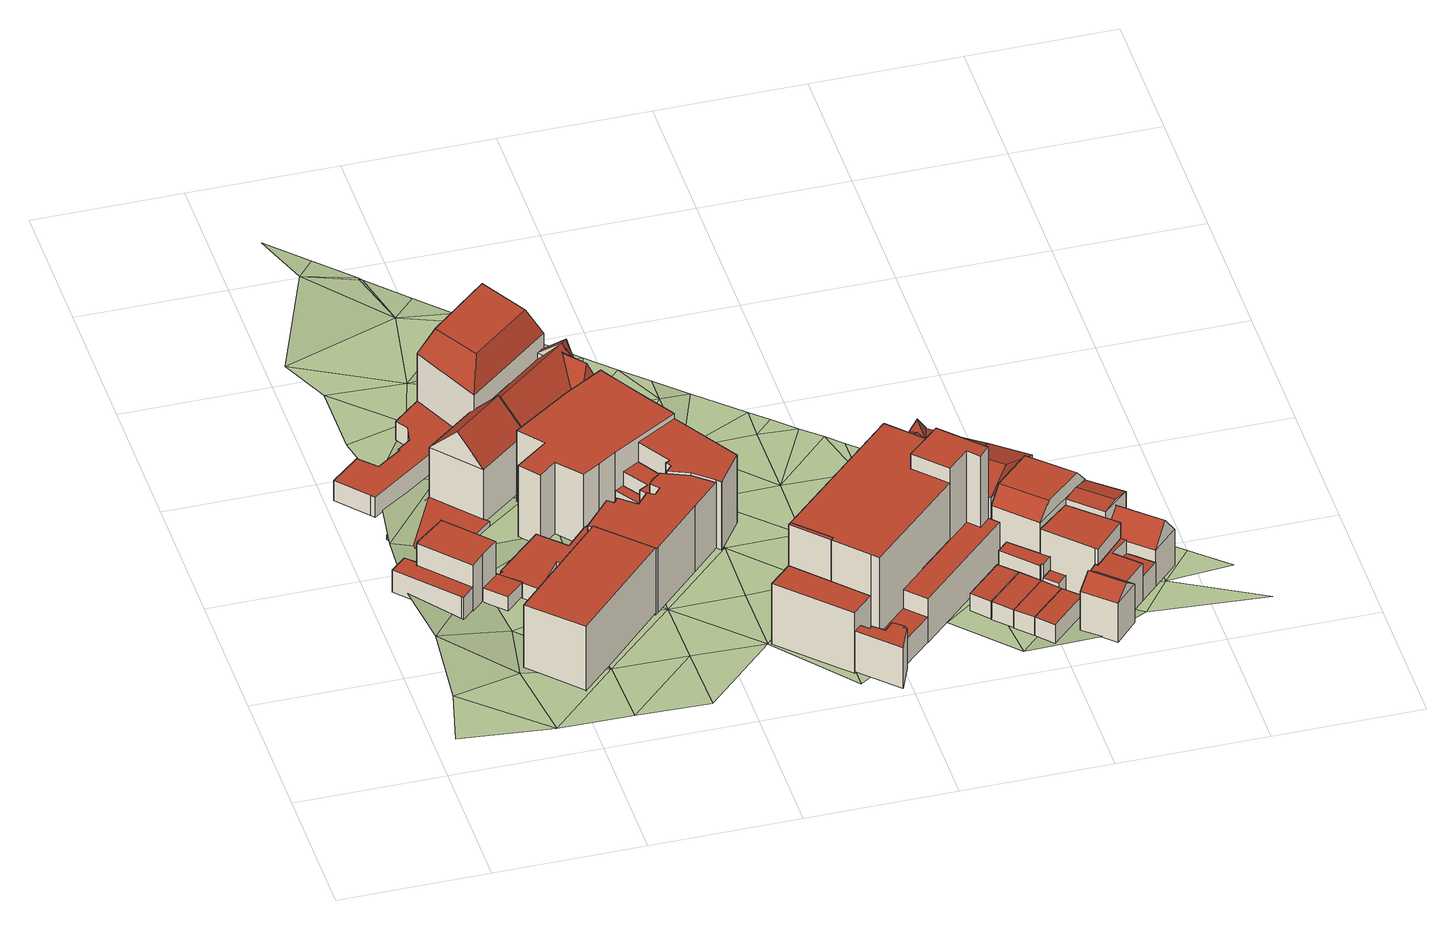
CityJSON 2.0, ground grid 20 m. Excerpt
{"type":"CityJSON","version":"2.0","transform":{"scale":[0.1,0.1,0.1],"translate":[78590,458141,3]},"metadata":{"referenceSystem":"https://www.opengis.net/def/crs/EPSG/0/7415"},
"CityObjects":{
"building1":{"type":"Building","attributes":{"validity":"0"},"children":["building1-1","building1-2","building1-3"]},
"building1-1":{"type":"BuildingPart","attributes":{"roofType":"1000","RelativeEavesHeight":7.32,"RelativeRidgeHeight":7.32,"AbsoluteEavesHeight":11.57,"AbsoluteRidgeHeight":11.57,"validity":"0"},"parents":["building1"],"geometry":[{"type":"Solid","lod":"2","boundaries":[[[[0,1,2,3]],[[1,4,5,2]],[[4,6,7,5]],[[6,8,9,7]],[[8,10,11,9]],[[10,12,13,11]],[[12,0,3,13]],[[12,10,8,6,4,1,0]],[[3,2,5,7,9,11,13]]]],"semantics":{"surfaces":[{"type":"WallSurface"},{"type":"RoofSurface","Direction":180,"Slope":90},{"type":"GroundSurface"}],"values":[[0,0,0,0,0,0,0,1,2]]}}]},
"building1-2":{"type":"BuildingPart","attributes":{"roofType":"1000","RelativeEavesHeight":3.43,"RelativeRidgeHeight":3.43,"AbsoluteEavesHeight":8.17,"AbsoluteRidgeHeight":8.17,"validity":"0"},"parents":["building1"],"geometry":[{"type":"Solid","lod":"2","boundaries":[[[[14,15,16,17]],[[15,18,19,16]],[[18,20,21,19]],[[20,22,23,21]],[[22,24,25,23]],[[24,26,27,25]],[[26,14,17,27]],[[26,24,22,20,18,15,14]],[[17,16,19,21,23,25,27]]]],"semantics":{"surfaces":[{"type":"WallSurface"},{"type":"RoofSurface","Direction":270,"Slope":90},{"type":"GroundSurface"}],"values":[[0,0,0,0,0,0,0,1,2]]}}]},
"building1-3":{"type":"BuildingPart","attributes":{"roofType":"1000","RelativeEavesHeight":2.14,"RelativeRidgeHeight":2.14,"AbsoluteEavesHeight":6.27,"AbsoluteRidgeHeight":6.27,"validity":"0"},"parents":["building1"],"geometry":[{"type":"Solid","lod":"2","boundaries":[[[[28,29,30,31]],[[29,32,33,30]],[[32,34,35,33]],[[34,36,37,35]],[[36,38,39,37]],[[38,40,41,39]],[[40,28,31,41]],[[40,38,36,34,32,29,28]],[[31,30,33,35,37,39,41]]]],"semantics":{"surfaces":[{"type":"WallSurface"},{"type":"RoofSurface","Direction":0,"Slope":90},{"type":"GroundSurface"}],"values":[[0,0,0,0,0,0,0,1,2]]}}]},
"building2":{"type":"Building","attributes":{"validity":"0"},"children":["building2-1","building2-2"]},
"building2-1":{"type":"BuildingPart","attributes":{"roofType":"1000","RelativeEavesHeight":2.53,"RelativeRidgeHeight":2.53,"AbsoluteEavesHeight":6.5,"AbsoluteRidgeHeight":6.5,"validity":"0"},"parents":["building2"],"geometry":[{"type":"Solid","lod":"2","boundaries":[[[[42,43,44,45]],[[43,46,47,44]],[[46,48,49,47]],[[48,42,45,49]],[[48,46,43,42]],[[45,44,47,49]]]],"semantics":{"surfaces":[{"type":"WallSurface"},{"type":"RoofSurface","Direction":314.76,"Slope":90},{"type":"GroundSurface"}],"values":[[0,0,0,0,1,2]]}}]},
"building2-2":{"type":"BuildingPart","attributes":{"roofType":"1000","RelativeEavesHeight":10.27,"RelativeRidgeHeight":10.27,"AbsoluteEavesHeight":13.87,"AbsoluteRidgeHeight":13.87,"validity":"0"},"parents":["building2"],"geometry":[{"type":"Solid","lod":"2","boundaries":[[[[50,51,52,53]],[[51,54,55,52]],[[54,56,57,55]],[[56,50,53,57]],[[56,54,51,50]],[[53,52,55,57]]]],"semantics":{"surfaces":[{"type":"WallSurface"},{"type":"RoofSurface","Direction":0,"Slope":90},{"type":"GroundSurface"}],"values":[[0,0,0,0,1,2]]}}]},
"building3":{"type":"Building","attributes":{"validity":"0"},"children":["building3-1","building3-2","building3-3","building3-4"]},
"building3-1":{"type":"BuildingPart","attributes":{"roofType":"1130","RelativeEavesHeight":6.35,"RelativeRidgeHeight":6.8,"AbsoluteEavesHeight":10.96,"AbsoluteRidgeHeight":11.41,"validity":"0"},"parents":["building3"],"geometry":[{"type":"Solid","lod":"2","boundaries":[[[[58,59,60,61]],[[59,62,63,60]],[[62,64,65,63]],[[64,58,61,65]],[[62,59,66]],[[58,64,67]],[[59,58,67,66]],[[64,62,66,67]],[[61,60,63,65]]]],"semantics":{"surfaces":[{"type":"WallSurface"},{"type":"RoofSurface","Direction":315.91,"Slope":29.18},{"type":"RoofSurface","Direction":224.65,"Slope":48.69},{"type":"RoofSurface","Direction":44.38,"Slope":48.68},{"type":"GroundSurface"}],"values":[[0,0,0,0,1,0,2,3,4]]}}]},
"building3-2":{"type":"BuildingPart","attributes":{"roofType":"1040","RelativeEavesHeight":11,"RelativeRidgeHeight":14.66,"AbsoluteEavesHeight":15.34,"AbsoluteRidgeHeight":19,"validity":"0"},"parents":["building3"],"geometry":[{"type":"Solid","lod":"2","boundaries":[[[[68,69,70,71]],[[69,72,73,70]],[[72,74,75,73]],[[74,68,71,75]],[[69,68,76,77]],[[72,69,77,78]],[[74,72,78,79]],[[68,74,79,76]],[[78,77,76,79]],[[71,70,73,75]]]],"semantics":{"surfaces":[{"type":"WallSurface"},{"type":"RoofSurface","Direction":140.49,"Slope":26.29},{"type":"RoofSurface","Direction":243.46,"Slope":30.8},{"type":"RoofSurface","Direction":318.82,"Slope":24.82},{"type":"RoofSurface","Direction":59.88,"Slope":24.17},{"type":"RoofSurface","Direction":240.26,"Slope":90},{"type":"GroundSurface"}],"values":[[0,0,0,0,1,2,3,4,5,6]]}}]},
"building3-3":{"type":"BuildingPart","attributes":{"roofType":"1000","RelativeEavesHeight":3.23,"RelativeRidgeHeight":3.23,"AbsoluteEavesHeight":7.82,"AbsoluteRidgeHeight":7.82,"validity":"0"},"parents":["building3"],"geometry":[{"type":"Solid","lod":"2","boundaries":[[[[80,81,82,83]],[[81,84,85,82]],[[84,86,87,85]],[[86,88,89,87]],[[88,90,91,89]],[[90,92,93,91]],[[92,94,95,93]],[[94,96,97,95]],[[96,98,99,97]],[[98,100,101,99]],[[100,102,103,101]],[[102,80,83,103]],[[102,100,98,96,94,92,90,88,86,84,81,80]],[[83,82,85,87,89,91,93,95,97,99,101,103]]]],"semantics":{"surfaces":[{"type":"WallSurface"},{"type":"RoofSurface","Direction":0,"Slope":90},{"type":"GroundSurface"}],"values":[[0,0,0,0,0,0,0,0,0,0,0,0,1,2]]}}]},
"building3-4":{"type":"BuildingPart","attributes":{"roofType":"1120","RelativeEavesHeight":6.32,"RelativeRidgeHeight":6.77,"AbsoluteEavesHeight":10.96,"AbsoluteRidgeHeight":11.41,"validity":"0"},"parents":["building3"],"geometry":[{"type":"Solid","lod":"2","boundaries":[[[[62,59,60,63]],[[59,104,105,60]],[[104,106,107,105]],[[106,62,63,107]],[[59,62,66]],[[104,59,66]],[[106,104,66]],[[62,106,66]],[[63,60,105,107]]]],"semantics":{"surfaces":[{"type":"WallSurface"},{"type":"RoofSurface","Direction":135.91,"Slope":-29.18},{"type":"RoofSurface","Direction":271.68,"Slope":50.23},{"type":"RoofSurface","Direction":315.9,"Slope":47.34},{"type":"RoofSurface","Direction":0.506,"Slope":49.85},{"type":"GroundSurface"}],"values":[[0,0,0,0,1,2,3,4,5]]}}]},
"building4":{"type":"Building","attributes":{"validity":"0"},"children":["building4-1","building4-2","building4-3","building4-4","building4-5","building4-6"]},
"building4-1":{"type":"BuildingPart","attributes":{"roofType":"1030","RelativeEavesHeight":9.18,"RelativeRidgeHeight":12.49,"AbsoluteEavesHeight":13.13,"AbsoluteRidgeHeight":16.44,"validity":"0"},"parents":["building4"],"geometry":[{"type":"Solid","lod":"2","boundaries":[[[[108,109,110,111]],[[109,112,113,110]],[[112,114,115,113]],[[114,108,111,115]],[[112,109,116]],[[108,114,117]],[[109,108,117,116]],[[114,112,116,117]],[[111,110,113,115]]]],"semantics":{"surfaces":[{"type":"WallSurface"},{"type":"RoofSurface","Direction":320.47,"Slope":48.41},{"type":"RoofSurface","Direction":120.14,"Slope":26.95},{"type":"GroundSurface"}],"values":[[0,0,0,0,0,0,1,2,3]]}}]},
"building4-2":{"type":"BuildingPart","attributes":{"roofType":"1030","RelativeEavesHeight":8.43,"RelativeRidgeHeight":12.64,"AbsoluteEavesHeight":12.23,"AbsoluteRidgeHeight":16.44,"validity":"0"},"parents":["building4"],"geometry":[{"type":"Solid","lod":"2","boundaries":[[[[118,119,120,121]],[[119,122,123,120]],[[122,124,125,123]],[[124,118,121,125]],[[122,119,126]],[[118,124,127]],[[119,118,127,126]],[[124,122,126,127]],[[121,120,123,125]]]],"semantics":{"surfaces":[{"type":"WallSurface"},{"type":"RoofSurface","Direction":141.2,"Slope":43.77},{"type":"RoofSurface","Direction":321.02,"Slope":43.77},{"type":"GroundSurface"}],"values":[[0,0,0,0,0,0,1,2,3]]}}]},
"building4-3":{"type":"BuildingPart","attributes":{"roofType":"1030","RelativeEavesHeight":8.41,"RelativeRidgeHeight":12.62,"AbsoluteEavesHeight":12.23,"AbsoluteRidgeHeight":16.44,"validity":"0"},"parents":["building4"],"geometry":[{"type":"Solid","lod":"2","boundaries":[[[[128,118,121,129]],[[118,130,131,121]],[[130,132,133,131]],[[132,128,129,133]],[[130,118,134]],[[128,132,117]],[[118,128,117,134]],[[132,130,134,117]],[[129,121,131,133]]]],"semantics":{"surfaces":[{"type":"WallSurface"},{"type":"RoofSurface","Direction":141.11,"Slope":41.23},{"type":"RoofSurface","Direction":320.75,"Slope":41.24},{"type":"GroundSurface"}],"values":[[0,0,0,0,0,0,1,2,3]]}}]},
"building4-4":{"type":"BuildingPart","attributes":{"roofType":"1000","RelativeEavesHeight":8.42,"RelativeRidgeHeight":8.42,"AbsoluteEavesHeight":12.23,"AbsoluteRidgeHeight":12.23,"validity":"0"},"parents":["building4"],"geometry":[{"type":"Solid","lod":"2","boundaries":[[[[135,136,137,138]],[[136,139,140,137]],[[139,141,142,140]],[[141,135,138,142]],[[141,139,136,135]],[[138,137,140,142]]]],"semantics":{"surfaces":[{"type":"WallSurface"},{"type":"RoofSurface","Direction":0,"Slope":90},{"type":"GroundSurface"}],"values":[[0,0,0,0,1,2]]}}]},
"building4-5":{"type":"BuildingPart","attributes":{"roofType":"1000","RelativeEavesHeight":0.661,"RelativeRidgeHeight":0.661,"AbsoluteEavesHeight":4.4,"AbsoluteRidgeHeight":4.4,"validity":"0"},"parents":["building4"],"geometry":[{"type":"Solid","lod":"2","boundaries":[[[[143,144,145,146]],[[144,147,148,145]],[[147,149,150,148]],[[149,151,152,150]],[[151,143,146,152]],[[151,149,147,144,143]],[[146,145,148,150,152]]]],"semantics":{"surfaces":[{"type":"WallSurface"},{"type":"RoofSurface","Direction":0,"Slope":90},{"type":"GroundSurface"}],"values":[[0,0,0,0,0,1,2]]}}]},
"building4-6":{"type":"BuildingPart","attributes":{"roofType":"1040","RelativeEavesHeight":8.41,"RelativeRidgeHeight":11.93,"AbsoluteEavesHeight":12.23,"AbsoluteRidgeHeight":15.76,"validity":"0"},"parents":["building4"],"geometry":[{"type":"Solid","lod":"2","boundaries":[[[[128,153,154,129]],[[153,141,142,154]],[[141,139,140,142]],[[139,128,129,140]],[[141,153,155]],[[128,139,156]],[[153,128,156,155]],[[139,141,155,156]],[[129,154,142,140]]]],"semantics":{"surfaces":[{"type":"WallSurface"},{"type":"RoofSurface","Direction":149.25,"Slope":19.3},{"type":"RoofSurface","Direction":321.29,"Slope":-46.6},{"type":"RoofSurface","Direction":51,"Slope":16.01},{"type":"RoofSurface","Direction":233.81,"Slope":31.64},{"type":"GroundSurface"}],"values":[[0,0,0,0,1,2,3,4,5]]}}]},
"building5":{"type":"Building","attributes":{"validity":"0"},"children":["building5-1","building5-2"]},
"building5-1":{"type":"BuildingPart","attributes":{"roofType":"1000","RelativeEavesHeight":10.24,"RelativeRidgeHeight":10.24,"AbsoluteEavesHeight":13.56,"AbsoluteRidgeHeight":13.56,"validity":"0"},"parents":["building5"],"geometry":[{"type":"Solid","lod":"2","boundaries":[[[[157,158,159,160]],[[158,161,162,159]],[[161,163,164,162]],[[163,165,166,164]],[[165,167,168,166]],[[167,169,170,168]],[[169,171,172,170]],[[171,173,174,172]],[[173,175,176,174]],[[175,177,178,176]],[[177,179,180,178]],[[179,181,182,180]],[[181,183,184,182]],[[183,185,186,184]],[[185,187,188,186]],[[187,189,190,188]],[[189,157,160,190]],[[189,187,185,183,181,179,177,175,173,171,169,167,165,163,161,158,157]],[[160,159,162,164,166,168,170,172,174,176,178,180,182,184,186,188,190]]]],"semantics":{"surfaces":[{"type":"WallSurface"},{"type":"RoofSurface","Direction":0,"Slope":90},{"type":"GroundSurface"}],"values":[[0,0,0,0,0,0,0,0,0,0,0,0,0,0,0,0,0,1,2]]}}]},
"building5-2":{"type":"BuildingPart","attributes":{"roofType":"1000","RelativeEavesHeight":2.95,"RelativeRidgeHeight":2.95,"AbsoluteEavesHeight":6.27,"AbsoluteRidgeHeight":6.27,"validity":"0"},"parents":["building5"],"geometry":[{"type":"Solid","lod":"2","boundaries":[[[[191,192,186,188]],[[192,193,184,186]],[[193,194,182,184]],[[194,195,180,182]],[[195,196,178,180]],[[196,197,176,178]],[[197,198,174,176]],[[198,199,200,174]],[[199,201,202,200]],[[201,203,204,202]],[[203,205,206,204]],[[205,36,207,206]],[[36,34,208,207]],[[34,32,209,208]],[[32,210,211,209]],[[210,212,213,211]],[[212,214,215,213]],[[214,216,217,215]],[[216,218,219,217]],[[218,220,221,219]],[[220,222,223,221]],[[222,224,225,223]],[[224,226,227,225]],[[226,228,229,227]],[[228,230,190,229]],[[230,191,188,190]],[[230,228,226,224,222,220,218,216,214,212,210,32,34,36,205,203,201,199,198,197,196,195,194,193,192,191]],[[188,186,184,182,180,178,176,174,200,202,204,206,207,208,209,211,213,215,217,219,221,223,225,227,229,190]]]],"semantics":{"surfaces":[{"type":"WallSurface"},{"type":"RoofSurface","Direction":0,"Slope":90},{"type":"GroundSurface"}],"values":[[0,0,0,0,0,0,0,0,0,0,0,0,0,0,0,0,0,0,0,0,0,0,0,0,0,0,1,2]]}}]},
"building6":{"type":"Building","attributes":{"roofType":"1000","RelativeEavesHeight":11.31,"RelativeRidgeHeight":11.31,"AbsoluteEavesHeight":14.66,"AbsoluteRidgeHeight":14.66,"validity":"0"},"geometry":[{"type":"Solid","lod":"2","boundaries":[[[[231,232,233,234]],[[232,235,236,233]],[[235,237,238,236]],[[237,239,240,238]],[[239,241,242,240]],[[241,243,244,242]],[[243,245,246,244]],[[245,247,248,246]],[[247,249,250,248]],[[249,251,252,250]],[[251,253,254,252]],[[253,255,256,254]],[[255,257,258,256]],[[257,231,234,258]],[[257,255,253,251,249,247,245,243,241,239,237,235,232,231]],[[234,233,236,238,240,242,244,246,248,250,252,254,256,258]]]],"semantics":{"surfaces":[{"type":"WallSurface"},{"type":"RoofSurface","Direction":0,"Slope":90},{"type":"GroundSurface"}],"values":[[0,0,0,0,0,0,0,0,0,0,0,0,0,0,1,2]]}}]},
"building7":{"type":"Building","attributes":{"validity":"0"},"children":["building7-1","building7-2","building7-3"]},
"building7-1":{"type":"BuildingPart","attributes":{"roofType":"1000","RelativeEavesHeight":5.34,"RelativeRidgeHeight":5.34,"AbsoluteEavesHeight":8.66,"AbsoluteRidgeHeight":8.66,"validity":"0"},"parents":["building7"],"geometry":[{"type":"Solid","lod":"2","boundaries":[[[[259,260,261,262]],[[260,263,264,261]],[[263,265,266,264]],[[265,259,262,266]],[[265,263,260,259]],[[262,261,264,266]]]],"semantics":{"surfaces":[{"type":"WallSurface"},{"type":"RoofSurface","Direction":0,"Slope":90},{"type":"GroundSurface"}],"values":[[0,0,0,0,1,2]]}}]},
"building7-2":{"type":"BuildingPart","attributes":{"roofType":"1000","RelativeEavesHeight":7.54,"RelativeRidgeHeight":7.54,"AbsoluteEavesHeight":10.86,"AbsoluteRidgeHeight":10.86,"validity":"0"},"parents":["building7"],"geometry":[{"type":"Solid","lod":"2","boundaries":[[[[267,268,269,270]],[[268,271,272,269]],[[271,273,274,272]],[[273,275,276,274]],[[275,277,159,276]],[[277,278,160,159]],[[278,279,261,160]],[[279,280,262,261]],[[280,281,266,262]],[[281,267,270,266]],[[281,280,279,278,277,275,273,271,268,267]],[[270,269,272,274,276,159,160,261,262,266]]]],"semantics":{"surfaces":[{"type":"WallSurface"},{"type":"RoofSurface","Direction":277.12,"Slope":90},{"type":"GroundSurface"}],"values":[[0,0,0,0,0,0,0,0,0,0,1,2]]}}]},
"building7-3":{"type":"BuildingPart","attributes":{"roofType":"1000","RelativeEavesHeight":10.63,"RelativeRidgeHeight":10.63,"AbsoluteEavesHeight":13.96,"AbsoluteRidgeHeight":13.96,"validity":"0"},"parents":["building7"],"geometry":[{"type":"Solid","lod":"2","boundaries":[[[[282,283,272,274]],[[283,284,269,272]],[[284,285,270,269]],[[285,286,287,270]],[[286,288,289,287]],[[288,290,291,289]],[[290,292,293,291]],[[292,294,164,293]],[[294,295,162,164]],[[295,296,276,162]],[[296,282,274,276]],[[296,295,294,292,290,288,286,285,284,283,282]],[[274,272,269,270,287,289,291,293,164,162,276]]]],"semantics":{"surfaces":[{"type":"WallSurface"},{"type":"RoofSurface","Direction":0,"Slope":90},{"type":"GroundSurface"}],"values":[[0,0,0,0,0,0,0,0,0,0,0,1,2]]}}]},
"building8":{"type":"Building","attributes":{"validity":"0"},"children":["building8-1","building8-2","building8-3"]},
"building8-1":{"type":"BuildingPart","attributes":{"roofType":"1000","RelativeEavesHeight":9.42,"RelativeRidgeHeight":9.42,"AbsoluteEavesHeight":12.87,"AbsoluteRidgeHeight":12.87,"validity":"0"},"parents":["building8"],"geometry":[{"type":"Solid","lod":"2","boundaries":[[[[297,298,299,300]],[[298,301,302,299]],[[301,303,304,302]],[[303,297,300,304]],[[303,301,298,297]],[[300,299,302,304]]]],"semantics":{"surfaces":[{"type":"WallSurface"},{"type":"RoofSurface","Direction":0,"Slope":90},{"type":"GroundSurface"}],"values":[[0,0,0,0,1,2]]}}]},
"building8-2":{"type":"BuildingPart","attributes":{"roofType":"1000","RelativeEavesHeight":15.97,"RelativeRidgeHeight":15.97,"AbsoluteEavesHeight":19.41,"AbsoluteRidgeHeight":19.41,"validity":"0"},"parents":["building8"],"geometry":[{"type":"Solid","lod":"2","boundaries":[[[[305,306,307,304]],[[306,308,309,307]],[[308,310,311,309]],[[310,305,304,311]],[[310,308,306,305]],[[304,307,309,311]]]],"semantics":{"surfaces":[{"type":"WallSurface"},{"type":"RoofSurface","Direction":0,"Slope":90},{"type":"GroundSurface"}],"values":[[0,0,0,0,1,2]]}}]},
"building8-3":{"type":"BuildingPart","attributes":{"roofType":"1000","RelativeEavesHeight":6.42,"RelativeRidgeHeight":6.42,"AbsoluteEavesHeight":10.1,"AbsoluteRidgeHeight":10.1,"validity":"0"},"parents":["building8"],"geometry":[{"type":"Solid","lod":"2","boundaries":[[[[312,313,314,315]],[[313,316,317,314]],[[316,318,319,317]],[[318,320,321,319]],[[320,322,323,321]],[[322,324,325,323]],[[324,326,327,325]],[[326,328,329,327]],[[328,330,331,329]],[[330,312,315,331]],[[330,328,326,324,322,320,318,316,313,312]],[[315,314,317,319,321,323,325,327,329,331]]]],"semantics":{"surfaces":[{"type":"WallSurface"},{"type":"RoofSurface","Direction":0,"Slope":90},{"type":"GroundSurface"}],"values":[[0,0,0,0,0,0,0,0,0,0,1,2]]}}]},
"building9":{"type":"Building","attributes":{"validity":"0"},"children":["building9-1","building9-2","building9-3","building9-4"]},
"building9-1":{"type":"BuildingPart","attributes":{"roofType":"1000","RelativeEavesHeight":18.17,"RelativeRidgeHeight":18.17,"AbsoluteEavesHeight":21.71,"AbsoluteRidgeHeight":21.71,"validity":"0"},"parents":["building9"],"geometry":[{"type":"Solid","lod":"2","boundaries":[[[[332,333,334,335]],[[333,336,337,334]],[[336,338,339,337]],[[338,340,341,339]],[[340,342,343,341]],[[342,344,345,343]],[[344,332,335,345]],[[344,342,340,338,336,333,332]],[[335,334,337,339,341,343,345]]]],"semantics":{"surfaces":[{"type":"WallSurface"},{"type":"RoofSurface","Direction":90,"Slope":90},{"type":"GroundSurface"}],"values":[[0,0,0,0,0,0,0,1,2]]}}]},
"building9-2":{"type":"BuildingPart","attributes":{"roofType":"1000","RelativeEavesHeight":6.87,"RelativeRidgeHeight":6.87,"AbsoluteEavesHeight":10.52,"AbsoluteRidgeHeight":10.52,"validity":"0"},"parents":["building9"],"geometry":[{"type":"Solid","lod":"2","boundaries":[[[[346,347,348,349]],[[347,350,351,348]],[[350,352,353,351]],[[352,354,355,353]],[[354,356,357,355]],[[356,358,359,357]],[[358,360,361,359]],[[360,346,349,361]],[[360,358,356,354,352,350,347,346]],[[349,348,351,353,355,357,359,361]]]],"semantics":{"surfaces":[{"type":"WallSurface"},{"type":"RoofSurface","Direction":0,"Slope":90},{"type":"GroundSurface"}],"values":[[0,0,0,0,0,0,0,0,1,2]]}}]},
"building9-3":{"type":"BuildingPart","attributes":{"roofType":"1000","RelativeEavesHeight":16.01,"RelativeRidgeHeight":16.01,"AbsoluteEavesHeight":19.41,"AbsoluteRidgeHeight":19.41,"validity":"0"},"parents":["building9"],"geometry":[{"type":"Solid","lod":"2","boundaries":[[[[362,310,311,300]],[[310,308,309,311]],[[308,306,307,309]],[[306,363,364,307]],[[363,365,366,364]],[[365,367,368,366]],[[367,369,370,368]],[[369,371,372,370]],[[371,373,374,372]],[[373,375,376,374]],[[375,377,378,376]],[[377,379,380,378]],[[379,362,300,380]],[[379,377,375,373,371,369,367,365,363,306,308,310,362]],[[300,311,309,307,364,366,368,370,372,374,376,378,380]]]],"semantics":{"surfaces":[{"type":"WallSurface"},{"type":"RoofSurface","Direction":0,"Slope":90},{"type":"GroundSurface"}],"values":[[0,0,0,0,0,0,0,0,0,0,0,0,0,1,2]]}}]},
"building9-4":{"type":"BuildingPart","attributes":{"roofType":"1000","RelativeEavesHeight":3.94,"RelativeRidgeHeight":3.94,"AbsoluteEavesHeight":7.62,"AbsoluteRidgeHeight":7.62,"validity":"0"},"parents":["building9"],"geometry":[{"type":"Solid","lod":"2","boundaries":[[[[381,382,325,383]],[[382,384,323,325]],[[384,385,386,323]],[[385,387,388,386]],[[387,381,383,388]],[[387,385,384,382,381]],[[383,325,323,386,388]]]],"semantics":{"surfaces":[{"type":"WallSurface"},{"type":"RoofSurface","Direction":0,"Slope":90},{"type":"GroundSurface"}],"values":[[0,0,0,0,0,1,2]]}}]},
"building10":{"type":"Building","attributes":{"roofType":"1000","RelativeEavesHeight":2.67,"RelativeRidgeHeight":2.67,"AbsoluteEavesHeight":6.28,"AbsoluteRidgeHeight":6.28,"validity":"0"},"geometry":[{"type":"Solid","lod":"2","boundaries":[[[[389,390,391,392]],[[390,393,394,391]],[[393,395,396,394]],[[395,389,392,396]],[[395,393,390,389]],[[392,391,394,396]]]],"semantics":{"surfaces":[{"type":"WallSurface"},{"type":"RoofSurface","Direction":0,"Slope":90},{"type":"GroundSurface"}],"values":[[0,0,0,0,1,2]]}}]},
"building11":{"type":"Building","attributes":{"roofType":"1000","RelativeEavesHeight":2.78,"RelativeRidgeHeight":2.78,"AbsoluteEavesHeight":6.29,"AbsoluteRidgeHeight":6.29,"validity":"0"},"geometry":[{"type":"Solid","lod":"2","boundaries":[[[[397,389,398,399]],[[389,395,400,398]],[[395,401,402,400]],[[401,397,399,402]],[[401,395,389,397]],[[399,398,400,402]]]],"semantics":{"surfaces":[{"type":"WallSurface"},{"type":"RoofSurface","Direction":0,"Slope":90},{"type":"GroundSurface"}],"values":[[0,0,0,0,1,2]]}}]},
"building12":{"type":"Building","attributes":{"validity":"0"},"children":["building12-1","building12-2","building12-3"]},
"building12-1":{"type":"BuildingPart","attributes":{"roofType":"1030","RelativeEavesHeight":10.46,"RelativeRidgeHeight":12.1,"AbsoluteEavesHeight":13.79,"AbsoluteRidgeHeight":15.42,"validity":"0"},"parents":["building12"],"geometry":[{"type":"Solid","lod":"2","boundaries":[[[[403,404,405,406]],[[404,407,408,405]],[[407,409,410,408]],[[409,403,406,410]],[[407,404,411]],[[403,409,412]],[[404,403,412,411]],[[409,407,411,412]],[[406,405,408,410]]]],"semantics":{"surfaces":[{"type":"WallSurface"},{"type":"RoofSurface","Direction":223.91,"Slope":68.23},{"type":"RoofSurface","Direction":39.51,"Slope":68.13},{"type":"GroundSurface"}],"values":[[0,0,0,0,0,0,1,2,3]]}}]},
"building12-2":{"type":"BuildingPart","attributes":{"roofType":"1130","RelativeEavesHeight":10.44,"RelativeRidgeHeight":12.08,"AbsoluteEavesHeight":13.79,"AbsoluteRidgeHeight":15.42,"validity":"0"},"parents":["building12"],"geometry":[{"type":"Solid","lod":"2","boundaries":[[[[404,413,414,405]],[[413,415,416,414]],[[415,407,408,416]],[[407,404,405,408]],[[415,413,417]],[[404,407,411]],[[413,404,411,417]],[[407,415,417,411]],[[405,414,416,408]]]],"semantics":{"surfaces":[{"type":"WallSurface"},{"type":"RoofSurface","Direction":315.52,"Slope":25.14},{"type":"RoofSurface","Direction":215.74,"Slope":65.71},{"type":"RoofSurface","Direction":0.941,"Slope":58.01},{"type":"GroundSurface"}],"values":[[0,0,0,0,1,0,2,3,4]]}}]},
"building12-3":{"type":"BuildingPart","attributes":{"roofType":"1130","RelativeEavesHeight":10.44,"RelativeRidgeHeight":12.08,"AbsoluteEavesHeight":13.79,"AbsoluteRidgeHeight":15.42,"validity":"0"},"parents":["building12"],"geometry":[{"type":"Solid","lod":"2","boundaries":[[[[418,407,408,419]],[[407,415,416,408]],[[415,420,421,416]],[[420,418,419,421]],[[415,407,422]],[[418,420,423]],[[407,418,423,422]],[[420,415,422,423]],[[419,408,416,421]]]],"semantics":{"surfaces":[{"type":"WallSurface"},{"type":"RoofSurface","Direction":176.08,"Slope":-68.11},{"type":"RoofSurface","Direction":91.64,"Slope":33.59},{"type":"RoofSurface","Direction":271.78,"Slope":32.81},{"type":"GroundSurface"}],"values":[[0,0,0,0,1,0,2,3,4]]}}]},
"building13":{"type":"Building","attributes":{"roofType":"1000","RelativeEavesHeight":2.85,"RelativeRidgeHeight":2.85,"AbsoluteEavesHeight":6.28,"AbsoluteRidgeHeight":6.28,"validity":"0"},"geometry":[{"type":"Solid","lod":"2","boundaries":[[[[424,397,425,426]],[[397,401,427,425]],[[401,428,429,427]],[[428,424,426,429]],[[428,401,397,424]],[[426,425,427,429]]]],"semantics":{"surfaces":[{"type":"WallSurface"},{"type":"RoofSurface","Direction":0,"Slope":90},{"type":"GroundSurface"}],"values":[[0,0,0,0,1,2]]}}]},
"building14":{"type":"Building","attributes":{"roofType":"1030","RelativeEavesHeight":10.46,"RelativeRidgeHeight":12.1,"AbsoluteEavesHeight":13.79,"AbsoluteRidgeHeight":15.42,"validity":"0"},"geometry":[{"type":"Solid","lod":"2","boundaries":[[[[430,403,406,431]],[[403,409,410,406]],[[409,432,433,410]],[[432,430,431,433]],[[409,403,412]],[[430,432,434]],[[403,430,434,412]],[[432,409,412,434]],[[431,406,410,433]]]],"semantics":{"surfaces":[{"type":"WallSurface"},{"type":"RoofSurface","Direction":223.94,"Slope":69.67},{"type":"RoofSurface","Direction":39.54,"Slope":69.56},{"type":"GroundSurface"}],"values":[[0,0,0,0,0,0,1,2,3]]}}]},
"building15":{"type":"Building","attributes":{"roofType":"1000","RelativeEavesHeight":2.85,"RelativeRidgeHeight":2.85,"AbsoluteEavesHeight":6.28,"AbsoluteRidgeHeight":6.28,"validity":"0"},"geometry":[{"type":"Solid","lod":"2","boundaries":[[[[435,424,426,436]],[[424,428,429,426]],[[428,437,438,429]],[[437,435,436,438]],[[437,428,424,435]],[[436,426,429,438]]]],"semantics":{"surfaces":[{"type":"WallSurface"},{"type":"RoofSurface","Direction":0,"Slope":90},{"type":"GroundSurface"}],"values":[[0,0,0,0,1,2]]}}]},
"building16":{"type":"Building","attributes":{"roofType":"1130","RelativeEavesHeight":10.4,"RelativeRidgeHeight":12.03,"AbsoluteEavesHeight":13.79,"AbsoluteRidgeHeight":15.42,"validity":"0"},"geometry":[{"type":"Solid","lod":"2","boundaries":[[[[432,439,440,441]],[[439,442,443,440]],[[442,430,444,443]],[[430,432,441,444]],[[442,439,445]],[[432,430,434]],[[439,432,434,445]],[[430,442,445,434]],[[441,440,443,444]]]],"semantics":{"surfaces":[{"type":"WallSurface"},{"type":"RoofSurface","Direction":136.05,"Slope":27.93},{"type":"RoofSurface","Direction":39.34,"Slope":70.97},{"type":"RoofSurface","Direction":224.1,"Slope":71.09},{"type":"GroundSurface"}],"values":[[0,0,0,0,1,0,2,3,4]]}}]},
"building17":{"type":"Building","attributes":{"validity":"0"},"children":["building17-1","building17-2","building17-3","building17-4","building17-5","building17-6"]},
"building17-1":{"type":"BuildingPart","attributes":{"roofType":"1000","RelativeEavesHeight":5.89,"RelativeRidgeHeight":5.89,"AbsoluteEavesHeight":9.12,"AbsoluteRidgeHeight":9.12,"validity":"0"},"parents":["building17"],"geometry":[{"type":"Solid","lod":"2","boundaries":[[[[446,447,448,449]],[[447,450,451,448]],[[450,452,453,451]],[[452,454,455,453]],[[454,456,457,455]],[[456,458,459,457]],[[458,460,461,459]],[[460,446,449,461]],[[460,458,456,454,452,450,447,446]],[[449,448,451,453,455,457,459,461]]]],"semantics":{"surfaces":[{"type":"WallSurface"},{"type":"RoofSurface","Direction":180,"Slope":90},{"type":"GroundSurface"}],"values":[[0,0,0,0,0,0,0,0,1,2]]}}]},
"building17-2":{"type":"BuildingPart","attributes":{"roofType":"1000","RelativeEavesHeight":8.37,"RelativeRidgeHeight":8.37,"AbsoluteEavesHeight":11.62,"AbsoluteRidgeHeight":11.62,"validity":"0"},"parents":["building17"],"geometry":[{"type":"Solid","lod":"2","boundaries":[[[[462,463,464,465]],[[463,466,467,464]],[[466,468,469,467]],[[468,470,471,469]],[[470,462,465,471]],[[470,468,466,463,462]],[[465,464,467,469,471]]]],"semantics":{"surfaces":[{"type":"WallSurface"},{"type":"RoofSurface","Direction":270,"Slope":90},{"type":"GroundSurface"}],"values":[[0,0,0,0,0,1,2]]}}]},
"building17-3":{"type":"BuildingPart","attributes":{"roofType":"1000","RelativeEavesHeight":2.32,"RelativeRidgeHeight":2.32,"AbsoluteEavesHeight":5.74,"AbsoluteRidgeHeight":5.74,"validity":"0"},"parents":["building17"],"geometry":[{"type":"Solid","lod":"2","boundaries":[[[[472,473,474,475]],[[473,476,477,474]],[[476,478,479,477]],[[478,472,475,479]],[[478,476,473,472]],[[475,474,477,479]]]],"semantics":{"surfaces":[{"type":"WallSurface"},{"type":"RoofSurface","Direction":0,"Slope":90},{"type":"GroundSurface"}],"values":[[0,0,0,0,1,2]]}}]},
"building17-4":{"type":"BuildingPart","attributes":{"roofType":"1000","RelativeEavesHeight":4.33,"RelativeRidgeHeight":4.33,"AbsoluteEavesHeight":7.84,"AbsoluteRidgeHeight":7.84,"validity":"0"},"parents":["building17"],"geometry":[{"type":"Solid","lod":"2","boundaries":[[[[480,481,482,483]],[[481,484,485,482]],[[484,486,487,485]],[[486,488,489,487]],[[488,490,491,489]],[[490,480,483,491]],[[490,488,486,484,481,480]],[[483,482,485,487,489,491]]]],"semantics":{"surfaces":[{"type":"WallSurface"},{"type":"RoofSurface","Direction":0,"Slope":90},{"type":"GroundSurface"}],"values":[[0,0,0,0,0,0,1,2]]}}]},
"building17-5":{"type":"BuildingPart","attributes":{"roofType":"1030","RelativeEavesHeight":9.35,"RelativeRidgeHeight":11.71,"AbsoluteEavesHeight":12.57,"AbsoluteRidgeHeight":14.93,"validity":"0"},"parents":["building17"],"geometry":[{"type":"Solid","lod":"2","boundaries":[[[[492,493,494,495]],[[493,496,497,494]],[[496,498,499,497]],[[498,492,495,499]],[[493,492,500,501]],[[496,493,501,502]],[[498,496,502,503]],[[492,498,503,500]],[[502,501,500,503]],[[495,494,497,499]]]],"semantics":{"surfaces":[{"type":"WallSurface"},{"type":"RoofSurface","Direction":224.46,"Slope":38.44},{"type":"RoofSurface","Direction":43.48,"Slope":38.41},{"type":"RoofSurface","Direction":0,"Slope":90},{"type":"GroundSurface"}],"values":[[0,0,0,0,1,0,2,0,3,4]]}}]},
"building17-6":{"type":"BuildingPart","attributes":{"roofType":"1030","RelativeEavesHeight":6.07,"RelativeRidgeHeight":7.83,"AbsoluteEavesHeight":9.48,"AbsoluteRidgeHeight":11.25,"validity":"0"},"parents":["building17"],"geometry":[{"type":"Solid","lod":"2","boundaries":[[[[504,505,506,507]],[[505,508,509,506]],[[508,510,511,509]],[[510,504,507,511]],[[508,505,512]],[[504,510,513]],[[505,504,513,512]],[[510,508,512,513]],[[507,506,509,511]]]],"semantics":{"surfaces":[{"type":"WallSurface"},{"type":"RoofSurface","Direction":222.8,"Slope":51.09},{"type":"RoofSurface","Direction":43.15,"Slope":51.09},{"type":"GroundSurface"}],"values":[[0,0,0,0,0,0,1,2,3]]}}]},
"building18":{"type":"Building","attributes":{"validity":"0"},"children":["building18-1","building18-2","building18-3"]},
"building18-1":{"type":"BuildingPart","attributes":{"roofType":"1030","RelativeEavesHeight":9.28,"RelativeRidgeHeight":9.72,"AbsoluteEavesHeight":12.49,"AbsoluteRidgeHeight":12.94,"validity":"0"},"parents":["building18"],"geometry":[{"type":"Solid","lod":"2","boundaries":[[[[514,515,516,517]],[[515,518,499,516]],[[518,519,520,499]],[[519,514,517,520]],[[518,515,521]],[[514,519,522]],[[515,514,522,521]],[[519,518,521,522]],[[517,516,499,520]]]],"semantics":{"surfaces":[{"type":"WallSurface"},{"type":"RoofSurface","Direction":222.53,"Slope":79.03},{"type":"RoofSurface","Direction":41.8,"Slope":79.02},{"type":"GroundSurface"}],"values":[[0,0,0,0,0,0,1,2,3]]}}]},
"building18-2":{"type":"BuildingPart","attributes":{"roofType":"1000","RelativeEavesHeight":3.81,"RelativeRidgeHeight":3.81,"AbsoluteEavesHeight":7.01,"AbsoluteRidgeHeight":7.01,"validity":"0"},"parents":["building18"],"geometry":[{"type":"Solid","lod":"2","boundaries":[[[[523,524,451,525]],[[524,526,448,451]],[[526,527,449,448]],[[527,523,525,449]],[[527,526,524,523]],[[525,451,448,449]]]],"semantics":{"surfaces":[{"type":"WallSurface"},{"type":"RoofSurface","Direction":0,"Slope":90},{"type":"GroundSurface"}],"values":[[0,0,0,0,1,2]]}}]},
"building18-3":{"type":"BuildingPart","attributes":{"roofType":"1030","RelativeEavesHeight":5.72,"RelativeRidgeHeight":8.87,"AbsoluteEavesHeight":8.89,"AbsoluteRidgeHeight":12.04,"validity":"0"},"parents":["building18"],"geometry":[{"type":"Solid","lod":"2","boundaries":[[[[528,529,517,525]],[[529,530,520,517]],[[530,531,532,520]],[[531,528,525,532]],[[530,529,533]],[[528,531,534]],[[529,528,534,533]],[[531,530,533,534]],[[525,517,520,532]]]],"semantics":{"surfaces":[{"type":"WallSurface"},{"type":"RoofSurface","Direction":222.53,"Slope":37.07},{"type":"RoofSurface","Direction":41.8,"Slope":37.05},{"type":"GroundSurface"}],"values":[[0,0,0,0,0,0,1,2,3]]}}]},
"terrain1":{"type":"TINRelief","attributes":{"validity":"0"},"geometry":[{"type":"CompositeSurface","lod":"2","boundaries":[[[535,536,537]],[[538,535,539]],[[535,537,539]],[[540,538,541]],[[538,539,542]],[[543,540,544]],[[538,542,541]],[[539,537,545]],[[540,541,544]],[[542,539,545]],[[537,546,545]],[[547,543,548]],[[543,544,548]],[[541,542,549]],[[550,547,551]],[[542,545,549]],[[552,550,551]],[[547,548,551]],[[544,541,553]],[[541,549,554]],[[555,552,556]],[[545,546,557]],[[548,544,558]],[[552,551,556]],[[541,554,553]],[[549,545,559]],[[546,560,557]],[[544,553,558]],[[561,555,562]],[[554,549,559]],[[555,556,562]],[[545,557,559]],[[563,561,564]],[[551,548,565]],[[548,558,565]],[[553,554,566]],[[561,567,564]],[[556,551,565]],[[558,553,568]],[[554,559,566]],[[561,569,567]],[[561,562,569]],[[557,560,570]],[[569,571,567]],[[559,557,570]],[[562,572,569]],[[569,572,571]],[[553,566,568]],[[562,556,573]],[[572,562,574]],[[556,575,573]],[[556,565,575]],[[558,568,576]],[[562,577,574]],[[558,578,565]],[[566,559,579]],[[559,570,580]],[[562,573,577]],[[558,576,578]],[[559,580,579]],[[568,566,581]],[[573,575,582]],[[577,573,582]],[[582,575,583]],[[575,565,584]],[[566,579,581]],[[568,581,576]],[[575,585,583]],[[565,578,584]],[[580,570,586]],[[575,584,585]],[[586,570,587]],[[579,580,586]],[[584,578,588]],[[578,576,589]],[[576,581,590]],[[585,584,588]],[[578,591,588]],[[581,579,592]],[[576,590,589]],[[589,591,578]],[[579,586,592]],[[586,587,593]],[[590,581,594]],[[581,592,594]],[[591,589,595]],[[589,590,596]],[[595,589,596]],[[590,594,597]],[[592,586,598]],[[590,599,596]],[[590,597,599]],[[586,593,600]],[[594,592,601]],[[586,600,598]],[[597,594,602]],[[597,603,599]],[[592,598,601]],[[603,597,602]],[[594,604,602]],[[601,604,594]],[[593,605,600]],[[604,601,606]],[[598,600,607]],[[601,598,608]],[[606,601,608]],[[600,605,609]],[[598,607,610]],[[598,611,608]],[[598,610,611]],[[607,600,609]],[[605,612,609]],[[610,607,613]],[[610,614,611]],[[607,609,615]],[[609,612,616]],[[614,610,613]],[[607,617,613]],[[607,615,617]],[[609,616,618]],[[615,609,619]],[[617,615,620]],[[609,621,619]],[[609,618,622]],[[622,621,609]],[[620,615,619]],[[618,616,623]],[[618,624,622]],[[618,625,624]]]}]}
},
"vertices":[
[62,355,86],[100,387,86],[100,387,13],[62,355,13],[100,388,86],[100,388,13],[154,329,86],[154,329,13],[131,308,86],[131,308,13],[114,290,86],[114,290,13],[59,351,86],[59,351,13],
[114,290,52],[97,273,52],[97,273,17],[114,290,17],[95,275,52],[95,275,17],[27,350,52],[27,350,17],[48,369,52],[48,369,17],[62,355,52],[62,355,17],[59,351,52],[59,351,17],
[154,329,33],[156,331,33],[156,331,11],[154,329,11],[158,329,33],[158,329,11],[182,306,33],[182,306,11],[181,305,33],[181,305,11],[157,282,33],[157,282,11],[131,308,33],[131,308,11],
[207,233,35],[194,245,35],[194,245,10],[207,233,10],[204,255,35],[204,255,10],[217,243,35],[217,243,10],
[208,108,109],[145,170,109],[145,170,6],[208,108,6],[270,298,109],[270,298,6],[333,235,109],[333,235,6],
[239,748,80],[236,752,80],[236,752,16],[239,748,16],[243,759,80],[243,759,16],[247,755,80],[247,755,16],[241,754,84],[243,752,84],
[310,665,123],[194,570,123],[194,570,13],[310,665,13],[149,669,123],[149,669,13],[254,762,123],[254,762,13],[288,671,160],[206,603,160],[171,666,160],[251,736,160],
[182,597,48],[47,499,48],[47,499,16],[182,597,16],[43,504,48],[43,504,16],[7,545,48],[7,545,16],[46,579,48],[46,579,16],[68,557,48],[68,557,16],[102,581,48],[102,581,16],[100,583,48],[100,583,16],[119,597,48],[119,597,16],[123,620,48],[123,620,16],[112,637,48],[112,637,16],[149,669,48],[149,669,16],
[236,755,80],[236,755,16],[240,759,80],[240,759,16],
[299,656,101],[306,662,101],[306,662,10],[299,656,10],[339,622,101],[339,622,10],[337,611,101],[337,611,10],[330,633,134],[323,627,134],
[245,517,92],[176,462,92],[176,462,8],[245,517,8],[123,523,92],[123,523,8],[192,578,92],[192,578,8],[150,492,134],[219,548,134],
[347,599,92],[347,599,8],[197,572,92],[197,572,8],[299,656,92],[299,656,8],[221,545,134],
[308,552,92],[300,561,92],[300,561,8],[308,552,8],[322,579,92],[322,579,8],[330,565,92],[330,565,8],
[123,523,14],[182,456,14],[182,456,7],[123,523,7],[109,393,14],[109,393,7],[103,399,14],[103,399,7],[52,464,14],[52,464,7],
[360,583,92],[360,583,8],[343,587,128],[316,621,128],
[367,370,106],[379,380,106],[379,380,3],[367,370,3],[415,365,106],[415,365,3],[441,343,106],[441,343,3],[403,305,106],[403,305,3],[337,239,106],[337,239,3],[333,235,106],[333,235,3],[270,298,106],[270,298,3],[265,304,106],[265,304,3],[301,346,106],[301,346,3],[309,339,106],[309,339,3],[315,347,106],[315,347,3],[337,328,106],[337,328,3],[353,347,106],[353,347,3],[362,341,106],[362,341,3],[371,352,106],[371,352,3],[361,363,106],[361,363,3],
[371,352,33],[362,341,33],[353,347,33],[337,328,33],[315,347,33],[309,339,33],[301,346,33],[265,304,33],[264,306,33],[264,306,3],[263,304,33],[263,304,3],[233,333,33],[233,333,3],[199,286,33],[199,286,3],[181,305,3],[182,306,3],[158,329,3],[164,333,33],[164,333,3],[162,335,33],[162,335,3],[224,393,33],[224,393,3],[228,389,33],[228,389,3],[257,360,33],[257,360,3],[284,389,33],[284,389,3],[308,404,33],[308,404,3],[331,387,33],[331,387,3],[323,376,33],[323,376,3],[351,354,33],[351,354,3],[361,363,33],
[423,478,117],[424,475,117],[424,475,4],[423,478,4],[333,421,117],[333,421,4],[308,404,117],[308,404,4],[284,389,117],[284,389,4],[256,422,117],[256,422,4],[232,402,117],[232,402,4],[211,429,117],[211,429,4],[255,463,117],[255,463,4],[228,496,117],[228,496,4],[308,552,117],[308,552,4],[360,583,117],[360,583,4],[381,548,117],[381,548,4],[400,515,117],[400,515,4],
[367,394,57],[355,387,57],[355,387,3],[367,394,3],[333,421,57],[333,421,3],[345,428,57],[345,428,3],
[368,442,79],[396,396,79],[396,396,3],[368,442,3],[390,393,79],[390,393,3],[395,385,79],[395,385,3],[387,377,79],[387,377,3],[379,380,79],[367,370,79],[355,387,79],[367,394,79],[345,428,79],
[395,385,110],[390,393,110],[396,396,110],[368,442,110],[424,475,110],[424,475,3],[479,384,110],[479,384,3],[447,338,110],[447,338,3],[446,337,110],[446,337,3],[441,343,110],[415,365,110],[387,377,110],
[566,84,99],[538,56,99],[538,56,4],[566,84,4],[455,140,99],[455,140,4],[485,169,99],[485,169,4],
[485,169,164],[488,172,164],[488,172,4],[531,129,164],[531,129,4],[527,125,164],[527,125,4],
[538,56,71],[547,66,71],[547,66,7],[538,56,7],[557,56,71],[557,56,7],[561,60,71],[561,60,7],[575,47,71],[575,47,7],[587,60,71],[587,60,7],[600,49,71],[600,49,7],[598,47,71],[598,47,7],[602,44,71],[602,44,7],[586,7,71],[586,7,7],
[742,207,187],[728,222,187],[728,222,5],[742,207,5],[699,194,187],[699,194,5],[660,235,187],[660,235,5],[704,276,187],[704,276,5],[719,260,187],[719,260,5],[756,222,187],[756,222,5],
[699,194,75],[728,222,75],[728,222,6],[699,194,6],[742,207,75],[742,207,6],[756,222,75],[756,222,6],[759,219,75],[759,219,6],[767,210,75],[767,210,6],[641,88,75],[641,88,6],[616,114,75],[616,114,6],
[566,84,164],[514,197,164],[514,197,4],[571,252,164],[571,252,4],[652,330,164],[652,330,4],[653,329,164],[653,329,4],[692,289,164],[692,289,4],[704,276,164],[704,276,4],[660,235,164],[660,235,4],[699,194,164],[699,194,4],[575,74,164],[575,74,4],
[641,88,46],[600,49,46],[641,88,7],[587,60,46],[575,74,46],[575,74,7],[616,114,46],[616,114,7],
[729,112,33],[708,135,33],[708,135,6],[729,112,6],[756,181,33],[756,181,6],[778,159,33],[778,159,6],
[751,89,33],[729,112,5],[751,89,5],[778,159,5],[800,136,33],[800,136,5],
[692,289,108],[663,319,108],[663,319,3],[692,289,3],[719,374,108],[719,374,3],[753,348,108],[753,348,3],[691,347,124],[722,319,124],
[653,329,108],[653,329,3],[697,373,108],[697,373,3],[684,349,124],
[719,375,108],[719,375,3],[697,374,108],[697,374,3],[707,333,124],[708,375,124],
[772,68,33],[751,89,4],[772,68,4],[800,136,4],[820,114,33],[820,114,4],
[719,260,108],[719,260,3],[785,324,108],[785,324,3],[752,292,124],
[792,46,33],[792,46,4],[841,93,33],[841,93,4],
[831,288,108],[831,288,4],[785,324,4],[759,219,108],[759,219,4],[719,260,4],[789,259,124],
[913,151,61],[890,130,61],[890,130,2],[913,151,2],[920,100,61],[920,100,2],[888,68,61],[888,68,2],[852,102,61],[852,102,2],[863,115,61],[863,115,2],[866,112,61],[866,112,2],[907,156,61],[907,156,2],
[866,112,86],[863,115,86],[863,115,3],[866,112,3],[808,170,86],[808,170,3],[851,208,86],[851,208,3],[907,156,86],[907,156,3],
[834,145,27],[821,131,27],[821,131,4],[834,145,4],[805,147,27],[805,147,4],[818,160,27],[818,160,4],
[805,147,48],[803,149,48],[803,149,5],[805,147,5],[801,146,48],[801,146,5],[760,189,48],[760,189,5],[774,203,48],[774,203,5],[818,160,48],[818,160,5],
[808,170,96],[759,219,96],[759,219,2],[808,170,2],[831,288,96],[831,288,2],[885,238,96],[885,238,2],[823,182,119],[772,231,119],[818,276,119],[871,225,119],
[868,27,65],[829,63,65],[829,63,4],[868,27,4],[858,96,65],[858,96,4],[898,59,65],[898,59,4],[844,80,82],[883,43,82],
[892,170,95],[851,208,95],[851,208,2],[892,170,2],[885,238,95],[927,202,95],[927,202,2],[868,223,99],[909,186,99],
[943,123,40],[920,100,40],[943,123,2],[890,130,40],[913,151,40],
[943,123,59],[892,170,59],[927,202,59],[977,157,59],[977,157,2],[909,186,90],[960,140,90],
[44,133,16],[24,50,16],[151,40,13],[52,240,27],[136,156,14],[41,333,27],[139,352,13],[150,242,12],[49,439,21],[133,419,7],[249,140,9],[251,41,11],[66,562,22],[140,552,16],[220,261,10],[50,640,22],[132,663,21],[50,742,22],[260,421,7],[255,336,9],[19,811,21],[155,740,20],[350,141,7],[235,494,7],[349,239,5],[351,40,9],[81,965,32],[176,866,22],[52,1034,38],[103,989,33],[298,687,15],[351,360,3],[151,946,29],[340,416,3],[151,942,29],[450,141,4],[153,944,29],[155,942,28],[249,841,19],[206,896,23],[262,754,15],[389,557,7],[249,858,19],[352,643,10],[451,340,3],[449,241,4],[450,438,4],[268,841,18],[311,802,15],[350,739,13],[351,766,14],[539,245,4],[539,30,7],[381,739,12],[451,639,9],[452,539,6],[417,707,10],[549,340,4],[674,118,7],[550,439,4],[451,676,9],[491,640,7],[549,542,6],[649,340,4],[550,587,6],[738,165,7],[650,438,3],[602,540,5],[573,567,5],[628,517,5],[750,39,6],[649,498,4],[767,206,9],[714,439,3],[842,132,4],[760,348,3],[754,404,3],[851,39,8],[820,344,3],[786,375,3],[869,261,2],[918,78,2],[859,310,2],[958,131,2],[927,248,2],[890,281,2],[943,234,2],[952,226,2],[1077,66,1],[1000,182,2],[1048,140,1]
]}
